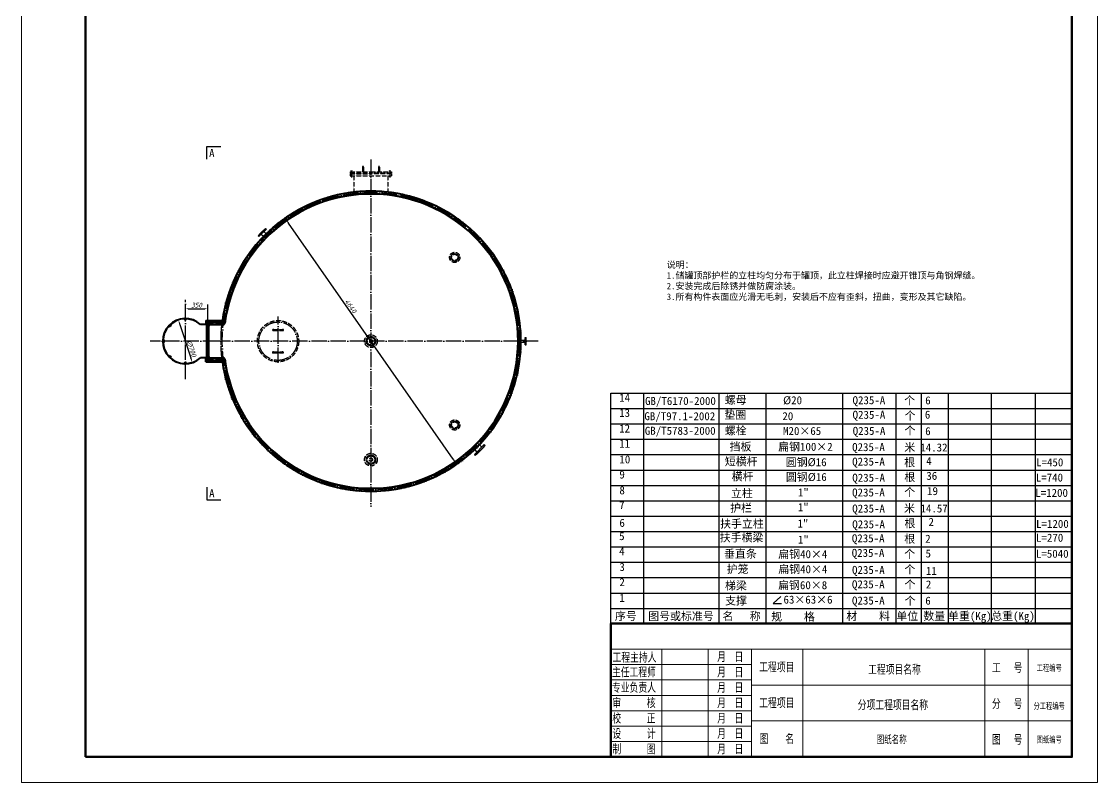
# Model space of a CAD drawing. Header units: millimetres. Extents: x -636 to 32964, y -4723 to 19037.
# Drawn here: x 16164 to 32964, y -4723 to 7157 of the extents above; entities that cross this region are included whole.
import ezdxf
from ezdxf.enums import TextEntityAlignment as Align

# ---------------------------------------------------------------- set-up
doc = ezdxf.new("R2010")
doc.units = ezdxf.units.MM
doc.header["$LTSCALE"] = 10
doc.linetypes.add('ACAD_ISO04W100', pattern=[30, 24, -3, 0, -3])
doc.linetypes.add('ACAD_ISO05W100', pattern=[33, 24, -3, 0, -3, 0, -3])
for name, color, linetype in [('双点画线', 6, 'ACAD_ISO05W100'), ('标注', 8, 'Continuous'), ('标题栏-文字', 90, 'Continuous'), ('点画线', 1, 'ACAD_ISO04W100')]:
    doc.layers.add(name, color=color, linetype=linetype)
for name, color, linetype, lineweight in [('图纸内框', 6, 'Continuous', 90), ('图纸外框', 7, 'Continuous', 15), ('标题栏-内筐', 7, 'Continuous', 18), ('标题栏-外筐', 6, 'Continuous', 90), ('点划线', 1, 'ACAD_ISO04W100', 25), ('粗实线', 4, 'Continuous', 40)]:
    doc.layers.add(name, color=color, linetype=linetype, lineweight=lineweight)
doc.styles.add('GB', font='gbeitc.shx', dxfattribs={"bigfont": 'gbcbig.shx'})
doc.styles.get("Standard").update_dxf_attribs({"font": 'SimSun.ttf'})
doc.dimstyles.new('GB$0', dxfattribs={"dimscale": 30, "dimtxt": 2.5, "dimasz": 1.5, "dimexe": 2.25, "dimexo": 2, "dimtad": 1, "dimdec": 0, "dimtxsty": 'GB', "dimcen": 2.5, "dimadec": 0, "dimazin": 0, "dimtfac": 1, "dimtdec": 0, "dimtmove": 0, "dimatfit": 3, "dimfxl": 0, "dimarcsym": 0})
doc.dimstyles.new('GB$3', dxfattribs={"dimscale": 30, "dimtxt": 2.5, "dimasz": 2.5, "dimexe": 2.25, "dimexo": 2, "dimtad": 1, "dimtoh": 1, "dimdec": 0, "dimtxsty": 'GB', "dimcen": 2.5, "dimadec": 0, "dimazin": 0, "dimtfac": 1, "dimtdec": 0, "dimtmove": 0, "dimatfit": 2, "dimfxl": 0, "dimarcsym": 0})

# ---------------------------------------------------------------- blocks, each defined once
blk = doc.blocks.new('*D168')
at = {"layer": 'Defpoints', "color": 0, "ltscale": 0.5}
for p in [(19072, 2673), (18722, 2503), (19072, 2417)]:
    blk.add_point(p, dxfattribs=at)
at = {"layer": '标注', "color": 0, "lineweight": -2, "ltscale": 0.5}
for p, q in [((18722, 2563), (18722, 2740)), ((19072, 2477), (19072, 2740)), ((18767, 2673), (19027, 2673))]:
    blk.add_line(p, q, dxfattribs=at)
at = {"layer": '标注', "color": 0, "ltscale": 0.5}
for points in [[(18767, 2680), (18767, 2665), (18722, 2673)], [(19027, 2680), (19027, 2665), (19072, 2673)]]:
    blk.add_solid(points, dxfattribs=at)
at = {"layer": '标注', "color": 0, "ltscale": 0.5, "insert": (18897, 2729), "char_height": 75, "attachment_point": 5, "style": 'GB'}
blk.add_mtext('350', dxfattribs=at)
blk = doc.blocks.new('*D169')
at = {"layer": 'Defpoints', "color": 0, "ltscale": 0.5}
for p in [(18614, 2500), (18830, 1834)]:
    blk.add_point(p, dxfattribs=at)
at = {"layer": '标注', "color": 0, "lineweight": -2, "ltscale": 0.5}
blk.add_line((18637, 2428), (18807, 1905), dxfattribs=at)
at = {"layer": '标注', "color": 0, "ltscale": 0.5}
for points in [[(18649, 2432), (18625, 2424), (18614, 2500)], [(18819, 1909), (18795, 1901), (18830, 1834)]]:
    blk.add_solid(points, dxfattribs=at)
at = {"layer": '标注', "color": 0, "ltscale": 0.5, "insert": (18818, 2053), "char_height": 75, "attachment_point": 5, "rotation": 288.0005, "style": 'GB'}
blk.add_mtext('∅700', dxfattribs=at)
blk = doc.blocks.new('*D176')
at = {"layer": 'Defpoints', "color": 0, "ltscale": 0.5}
for p in [(20291, 4070), (22948, 263)]:
    blk.add_point(p, dxfattribs=at)
at = {"layer": '标注', "color": 0, "lineweight": -2, "ltscale": 0.5}
blk.add_line((22905, 325), (20334, 4008), dxfattribs=at)
at = {"layer": '标注', "color": 0, "ltscale": 0.5}
for points in [[(20344, 4016), (20324, 4001), (20291, 4070)], [(22915, 332), (22895, 318), (22948, 263)]]:
    blk.add_solid(points, dxfattribs=at)
at = {"layer": '标注', "color": 0, "ltscale": 0.5, "insert": (21304, 2716), "char_height": 75, "attachment_point": 5, "rotation": 304.9122, "style": 'GB'}
blk.add_mtext('4640', dxfattribs=at)

msp = doc.modelspace()

# ---------------------------------------------------------------- hatches: boundary and pattern name
at = {"layer": '标注'}
h = msp.add_hatch(color=256, dxfattribs=at)
h.paths.add_polyline_path([(20922.2, 4374.1), (20902.2, 4374.1), (20902.2, 4354.1, 0.4142136)])
h.paths.add_polyline_path([(20922.2, 4374.1, 0.4142136), (20902.2, 4394.1), (20902.2, 4374.1)])
h.paths.add_polyline_path([(20902.2, 4374.1), (20902.2, 4394.1, 0.4142136), (20882.2, 4374.1)])
h.paths.add_polyline_path([(20902.2, 4354.1), (20902.2, 4374.1), (20882.2, 4374.1, 0.4142136)])
h = msp.add_hatch(color=256, dxfattribs=at)
h.paths.add_polyline_path([(21638.5, 4481.5), (21619.5, 4487.7), (21613.3, 4468.7, 0.4142136)])
h.paths.add_polyline_path([(21638.5, 4481.5, 0.4142136), (21625.6, 4506.7), (21619.5, 4487.7)])
h.paths.add_polyline_path([(21619.5, 4487.7), (21625.6, 4506.7, 0.4142136), (21600.4, 4493.9)])
h.paths.add_polyline_path([(21613.3, 4468.7), (21619.5, 4487.7), (21600.4, 4493.9, 0.4142136)])
h = msp.add_hatch(color=256, dxfattribs=at)
h.paths.add_polyline_path([(22352.9, 4362.3), (22336.7, 4374.1), (22324.9, 4357.9, 0.4142136)])
h.paths.add_polyline_path([(22352.9, 4362.3, 0.4142136), (22348.4, 4390.3), (22336.7, 4374.1)])
h.paths.add_polyline_path([(22336.7, 4374.1), (22348.4, 4390.3, 0.4142136), (22320.5, 4385.9)])
h.paths.add_polyline_path([(22324.9, 4357.9), (22336.7, 4374.1), (22320.5, 4385.9, 0.4142136)])
h = msp.add_hatch(color=256, dxfattribs=at)
h.paths.add_polyline_path([(20274.2, 4050.6), (20255.2, 4044.4), (20261.4, 4025.4, 0.4142136)])
h.paths.add_polyline_path([(20274.2, 4050.6, 0.4142136), (20249, 4063.5), (20255.2, 4044.4)])
h.paths.add_polyline_path([(20255.2, 4044.4), (20249, 4063.5, 0.4142136), (20236.2, 4038.3)])
h.paths.add_polyline_path([(20261.4, 4025.4), (20255.2, 4044.4), (20236.2, 4038.3, 0.4142136)])
h = msp.add_hatch(color=256, dxfattribs=at)
h.paths.add_polyline_path([(22995.5, 4028.3), (22983.7, 4044.4), (22967.5, 4032.7, 0.4142136)])
h.paths.add_polyline_path([(22995.5, 4028.3, 0.4142136), (22999.9, 4056.2), (22983.7, 4044.4)])
h.paths.add_polyline_path([(22983.7, 4044.4), (22999.9, 4056.2, 0.4142136), (22972, 4060.6)])
h.paths.add_polyline_path([(22967.5, 4032.7), (22983.7, 4044.4), (22972, 4060.6, 0.4142136)])
h = msp.add_hatch(color=256, dxfattribs=at)
h.paths.add_polyline_path([(19757.9, 3542.7), (19741.7, 3531), (19753.5, 3514.8, 0.4142136)])
h.paths.add_polyline_path([(19757.9, 3542.7, 0.4142136), (19730, 3547.1), (19741.7, 3531)])
h.paths.add_polyline_path([(19741.7, 3531), (19730, 3547.1, 0.4142136), (19725.6, 3519.2)])
h.paths.add_polyline_path([(19753.5, 3514.8), (19741.7, 3531), (19725.6, 3519.2, 0.4142136)])
h = msp.add_hatch(color=256, dxfattribs=at)
h.paths.add_polyline_path([(23503.4, 3511.9), (23497.2, 3531), (23478.2, 3524.8, 0.4142136)])
h.paths.add_polyline_path([(23503.4, 3511.9, 0.4142136), (23516.2, 3537.1), (23497.2, 3531)])
h.paths.add_polyline_path([(23497.2, 3531), (23516.2, 3537.1, 0.4142136), (23491, 3550)])
h.paths.add_polyline_path([(23478.2, 3524.8), (23497.2, 3531), (23491, 3550, 0.4142136)])
h = msp.add_hatch(color=256, dxfattribs=at)
h.paths.add_polyline_path([(19423.8, 2900.1), (19412.1, 2883.9), (19428.2, 2872.2, 0.4142136)])
h.paths.add_polyline_path([(19423.8, 2900.1, 0.4142136), (19395.9, 2895.7), (19412.1, 2883.9)])
h.paths.add_polyline_path([(19412.1, 2883.9), (19395.9, 2895.7, 0.4142136), (19400.3, 2867.8)])
h.paths.add_polyline_path([(19428.2, 2872.2), (19412.1, 2883.9), (19400.3, 2867.8, 0.4142136)])
h = msp.add_hatch(color=256, dxfattribs=at)
h.paths.add_polyline_path([(23826.9, 2863.9), (23826.9, 2883.9), (23806.9, 2883.9, 0.4142136)])
h.paths.add_polyline_path([(23826.9, 2863.9, 0.4142136), (23846.9, 2883.9), (23826.9, 2883.9)])
h.paths.add_polyline_path([(23826.9, 2883.9), (23846.9, 2883.9, 0.4142136), (23826.9, 2903.9)])
h.paths.add_polyline_path([(23806.9, 2883.9), (23826.9, 2883.9), (23826.9, 2903.9, 0.4142136)])
h = msp.add_hatch(color=256, dxfattribs=at)
h.paths.add_polyline_path([(23934.3, 2147.7), (23940.5, 2166.7), (23921.4, 2172.9, 0.4142136)])
h.paths.add_polyline_path([(23934.3, 2147.7, 0.4142136), (23959.5, 2160.5), (23940.5, 2166.7)])
h.paths.add_polyline_path([(23940.5, 2166.7), (23959.5, 2160.5, 0.4142136), (23946.6, 2185.7)])
h.paths.add_polyline_path([(23921.4, 2172.9), (23940.5, 2166.7), (23946.6, 2185.7, 0.4142136)])
h = msp.add_hatch(color=256, dxfattribs=at)
h.paths.add_polyline_path([(19412.1, 1469.5), (19412.1, 1449.5), (19432.1, 1449.5, 0.4142136)])
h.paths.add_polyline_path([(19412.1, 1469.5, 0.4142136), (19392.1, 1449.5), (19412.1, 1449.5)])
h.paths.add_polyline_path([(19412.1, 1449.5), (19392.1, 1449.5, 0.4142136), (19412.1, 1429.5)])
h.paths.add_polyline_path([(19432.1, 1449.5), (19412.1, 1449.5), (19412.1, 1429.5, 0.4142136)])
h = msp.add_hatch(color=256, dxfattribs=at)
h.paths.add_polyline_path([(23815.1, 1433.3), (23826.9, 1449.5), (23810.7, 1461.2, 0.4142136)])
h.paths.add_polyline_path([(23815.1, 1433.3, 0.4142136), (23843, 1437.7), (23826.9, 1449.5)])
h.paths.add_polyline_path([(23826.9, 1449.5), (23843, 1437.7, 0.4142136), (23838.6, 1465.7)])
h.paths.add_polyline_path([(23810.7, 1461.2), (23826.9, 1449.5), (23838.6, 1465.7, 0.4142136)])
h = msp.add_hatch(color=256, dxfattribs=at)
h.paths.add_polyline_path([(19735.6, 821.5), (19741.7, 802.5), (19760.8, 808.6, 0.4142136)])
h.paths.add_polyline_path([(19735.6, 821.5, 0.4142136), (19722.7, 796.3), (19741.7, 802.5)])
h.paths.add_polyline_path([(19741.7, 802.5), (19722.7, 796.3, 0.4142136), (19747.9, 783.4)])
h.paths.add_polyline_path([(19760.8, 808.6), (19741.7, 802.5), (19747.9, 783.4, 0.4142136)])
h = msp.add_hatch(color=256, dxfattribs=at)
h.paths.add_polyline_path([(23481, 790.7), (23497.2, 802.5), (23485.4, 818.6, 0.4142136)])
h.paths.add_polyline_path([(23481, 790.7, 0.4142136), (23508.9, 786.3), (23497.2, 802.5)])
h.paths.add_polyline_path([(23497.2, 802.5), (23508.9, 786.3, 0.4142136), (23513.4, 814.2)])
h.paths.add_polyline_path([(23485.4, 818.6), (23497.2, 802.5), (23513.4, 814.2, 0.4142136)])
h = msp.add_hatch(color=256, dxfattribs=at)
h.paths.add_polyline_path([(20243.5, 305.2), (20255.2, 289), (20271.4, 300.7, 0.4142136)])
h.paths.add_polyline_path([(20243.5, 305.2, 0.4142136), (20239, 277.2), (20255.2, 289)])
h.paths.add_polyline_path([(20255.2, 289), (20239, 277.2, 0.4142136), (20267, 272.8)])
h.paths.add_polyline_path([(20271.4, 300.7), (20255.2, 289), (20267, 272.8, 0.4142136)])
h = msp.add_hatch(color=256, dxfattribs=at)
h.paths.add_polyline_path([(22964.7, 282.8), (22983.7, 289), (22977.5, 308, 0.4142136)])
h.paths.add_polyline_path([(22964.7, 282.8, 0.4142136), (22989.9, 270), (22983.7, 289)])
h.paths.add_polyline_path([(22983.7, 289), (22989.9, 270, 0.4142136), (23002.7, 295.2)])
h.paths.add_polyline_path([(22977.5, 308), (22983.7, 289), (23002.7, 295.2, 0.4142136)])
h = msp.add_hatch(color=256, dxfattribs=at)
h.paths.add_polyline_path([(20886.1, -28.9), (20902.2, -40.7), (20914, -24.5, 0.4142136)])
h.paths.add_polyline_path([(20886.1, -28.9, 0.4142136), (20890.5, -56.9), (20902.2, -40.7)])
h.paths.add_polyline_path([(20902.2, -40.7), (20890.5, -56.9, 0.4142136), (20918.4, -52.5)])
h.paths.add_polyline_path([(20914, -24.5), (20902.2, -40.7), (20918.4, -52.5, 0.4142136)])
h = msp.add_hatch(color=256, dxfattribs=at)
h.paths.add_polyline_path([(21600.4, -148.1), (21619.5, -154.3), (21625.6, -135.3, 0.4142136)])
h.paths.add_polyline_path([(21600.4, -148.1, 0.4142136), (21613.3, -173.3), (21619.5, -154.3)])
h.paths.add_polyline_path([(21619.5, -154.3), (21613.3, -173.3, 0.4142136), (21638.5, -160.5)])
h.paths.add_polyline_path([(21625.6, -135.3), (21619.5, -154.3), (21638.5, -160.5, 0.4142136)])
h = msp.add_hatch(color=256, dxfattribs=at)
h.paths.add_polyline_path([(22316.7, -40.7), (22336.7, -40.7), (22336.7, -20.7, 0.4142136)])
h.paths.add_polyline_path([(22316.7, -40.7, 0.4142136), (22336.7, -60.7), (22336.7, -40.7)])
h.paths.add_polyline_path([(22336.7, -40.7), (22336.7, -60.7, 0.4142136), (22356.7, -40.7)])
h.paths.add_polyline_path([(22336.7, -20.7), (22336.7, -40.7), (22356.7, -40.7, 0.4142136)])

# ---------------------------------------------------------------- linework, layer by layer
at = {"layer": '双点画线', "ltscale": 0.3}
for p, q in [((21487.5, 4884.7), (21487.5, 4811.7)), ((21501.5, 4884.7), (21501.5, 4811.7)), ((21737.5, 4884.7), (21737.5, 4811.7)), ((21751.5, 4884.7), (21751.5, 4811.7)), ((21297, 4811.7), (21619.5, 4811.7)), ((21297, 4811.7), (21297, 4787.7)), ((21297, 4787.7), (21619.5, 4787.7)), ((21297, 4780.7), (21619.5, 4780.7)), ((21297, 4780.7), (21297, 4750.7)), ((21297, 4750.7), (21942, 4750.7)), ((21337.9, 4787.7), (21337.9, 4780.7)), ((21354.5, 4750.7), (21354.5, 4497.7)), ((21619.5, 4811.7), (21942, 4811.7)), ((21942, 4787.7), (21619.5, 4787.7)), ((21942, 4780.7), (21619.5, 4780.7)), ((21884.5, 4750.7), (21884.5, 4497.7)), ((21901, 4787.7), (21901, 4780.7)), ((21901, 4787.7), (21901, 4780.7)), ((21942, 4811.7), (21942, 4787.7)), ((21942, 4780.7), (21942, 4750.7)), ((19869.7, 3799.8), (19986.4, 3916.4)), ((19878.9, 3837.2), (19948.9, 3907.2)), ((19954.6, 3907.2), (19878.9, 3831.6)), ((19948.2, 3878.3), (19907.9, 3837.9)), ((19907.9, 3837.9), (19948.2, 3878.3)), ((19948.2, 3878.3), (19980.9, 3845.6)), ((19954.6, 3907.2), (19948.9, 3907.2)), ((19954.6, 3907.2), (19975.1, 3927.8)), ((19975.1, 3927.8), (19986.4, 3916.4)), ((19858.4, 3811.1), (19878.9, 3831.6)), ((19858.4, 3811.1), (19869.7, 3799.8)), ((19878.9, 3831.6), (19878.9, 3837.2)), ((19907.9, 3837.9), (19940.6, 3805.3)), ((20093.8, 2348.7), (20243.8, 2348.7)), ((20093.8, 2334.7), (20243.8, 2334.7)), ((24045.5, 2198.2), (24041.5, 2202.2)), ((24019.5, 2166.7), (24054.5, 2166.7)), ((24041.5, 2131.2), (24045.5, 2135.2)), ((20093.8, 1998.7), (20243.8, 1998.7)), ((20093.8, 1984.7), (20243.8, 1984.7))]:
    msp.add_line(p, q, dxfattribs=at)
at = {"layer": '双点画线', "ltscale": 0.1}
for p, q in [((24027.5, 2224.2), (24041.5, 2224.2)), ((24027.5, 2109.2), (24027.5, 2224.2)), ((24041.5, 2202.2), (24041.5, 2224.2)), ((24041.5, 2131.2), (24041.5, 2202.2)), ((24045.5, 2135.2), (24045.5, 2198.2)), ((23965.4, 2182.7), (24027.5, 2182.7)), ((23965.4, 2150.7), (24027.5, 2150.7)), ((24027.5, 2109.2), (24041.5, 2109.2)), ((24041.5, 2109.2), (24041.5, 2131.2))]:
    msp.add_line(p, q, dxfattribs=at)
at = {"layer": '双点画线'}
for p, q in [((23390.1, 551.7), (23234.5, 396.1)), ((23267.7, 403.9), (23382.3, 518.4)), ((23382.3, 512.8), (23273.4, 403.9)), ((23316.1, 546.5), (23350.5, 512.1)), ((23402.8, 538.9), (23382.3, 518.4)), ((23382.3, 518.4), (23382.3, 512.8)), ((23390.1, 551.7), (23402.8, 538.9)), ((23234.5, 396.1), (23247.2, 383.4)), ((23239.7, 470.1), (23274.1, 435.7)), ((23267.7, 403.9), (23247.2, 383.4))]:
    msp.add_line(p, q, dxfattribs=at)
at = {"layer": '双点画线', "ltscale": 0.3}
for centre, radius in [((22927.6, 3474.9), 80), ((22927.6, 3474.9), 48), ((20169.5, 2166.7), 322.5), ((21619.5, 2166.7), 100), ((21619.5, 2166.7), 60), ((21619.5, 2166.7), 26), ((22927.6, 858.6), 80), ((22927.6, 858.6), 48), ((21619.5, 316.7), 100), ((21619.5, 316.7), 60), ((21619.5, 316.7), 26)]:
    msp.add_circle(centre, radius, dxfattribs=at)
for centre, start, end in [((21494.5, 4884.7), 0, 180), ((21744.5, 4884.7), 0, 180), ((20093.8, 2341.7), 90, 270), ((20243.7, 2341.7), 270, 90), ((20093.8, 1991.7), 90, 270), ((20243.7, 1991.7), 270, 90)]:
    msp.add_arc(centre, 7, start, end, dxfattribs=at)
at = {"layer": '双点画线'}
for start, end in [(187.2977, 172.7023), (173.68616, 186.31384)]:
    msp.add_arc((21619.5, 2166.7), 2346, start, end, dxfattribs=at)
at = {"layer": '图纸内框'}
for p, q in [((17163.9, -4322.7), (17163.9, 18637.3)), ((32563.9, 18637.3), (32563.9, -4322.7)), ((32563.9, -4322.7), (17163.9, -4322.7))]:
    msp.add_line(p, q, dxfattribs=at)
at = {"layer": '图纸外框'}
for p, q in [((16163.9, -4722.7), (16163.9, 19037.3)), ((32963.9, 19037.3), (32963.9, -4722.7)), ((32963.9, -4722.7), (16163.9, -4722.7))]:
    msp.add_line(p, q, dxfattribs=at)
at = {"layer": '标注', "ltscale": 0.5}
for p, q in [((19055.5, 5008.2), (19055.5, 5205.5)), ((19055.5, 5205.5), (19276.3, 5205.5)), ((30215.1, -2242.7), (30215.1, 1355.3)), ((19055.5, -114.7), (19055.5, -312.1)), ((19055.5, -312.1), (19276.3, -312.1))]:
    msp.add_line(p, q, dxfattribs=at)
at = {"layer": '标注'}
for p, q in [((19336, 2444.7), (19339.8, 2444.7)), ((19335.9, 1891.2), (19339.5, 1891.2)), ((25363.9, -562.7), (25363.9, 1355.3)), ((25363.9, 1355.3), (32563.9, 1355.3)), ((25363.9, 1355.3), (32563.9, 1355.3)), ((25363.9, 1355.3), (32563.9, 1355.3)), ((25881.5, -564.7), (25881.5, 1355.3)), ((27057.1, -564.7), (27057.1, 1355.3)), ((27789, -324.7), (27789, 1355.3)), ((28986.8, -2242.7), (28986.8, 1355.3)), ((29821.6, -564.7), (29821.6, 1355.3)), ((30636.6, -562.7), (30636.6, 1355.3)), ((30636.6, -562.7), (30636.6, 1355.3)), ((31309.7, -562.7), (31309.7, 1355.3)), ((31994, -2242.7), (31994, 1355.3)), ((25363.9, 1115.3), (32563.9, 1115.3)), ((25363.9, 875.3), (32563.9, 875.3)), ((25363.9, 875.3), (32563.9, 875.3)), ((25363.9, 875.3), (32563.9, 875.3)), ((25363.9, 635.3), (32563.9, 635.3)), ((25363.9, 395.3), (32563.9, 395.3)), ((25363.9, 155.3), (32563.9, 155.3)), ((25363.9, -84.7), (32563.9, -84.7)), ((25363.9, -324.7), (32563.9, -324.7)), ((25363.9, -2242.7), (25363.9, -324.7)), ((25881.5, -2244.7), (25881.5, -324.7)), ((27057.1, -2244.7), (27057.1, -324.7)), ((27789, -2242.7), (27789, -322.7)), ((29821.6, -2242.7), (29821.6, -322.7)), ((30636.6, -2242.7), (30636.6, -322.7)), ((30636.6, -2242.7), (30636.6, -322.7)), ((31309.7, -2242.7), (31309.7, -322.7)), ((31994, -2242.7), (31994, -322.7)), ((25363.9, -564.7), (32563.9, -564.7)), ((25363.9, -804.7), (32563.9, -804.7)), ((25363.9, -804.7), (32563.9, -804.7)), ((25363.9, -804.7), (32563.9, -804.7)), ((27057.1, -1044.7), (27057.1, -804.7)), ((25363.9, -1044.7), (32563.9, -1044.7)), ((25363.9, -1284.7), (32563.9, -1284.7)), ((25363.9, -1524.7), (32563.9, -1524.7)), ((25363.9, -1764.7), (32563.9, -1764.7)), ((28020.2, -1821.5), (27899.6, -1926.6)), ((25363.9, -2004.7), (32563.9, -2004.7)), ((27899.6, -1926.6), (28029.5, -1926.6))]:
    msp.add_line(p, q, dxfattribs=at)
for centre in [(20902.2, 4374.1), (21619.5, 4487.7), (22336.7, 4374.1), (20255.2, 4044.4), (22983.7, 4044.4), (19741.7, 3531), (23497.2, 3531), (19412.1, 2883.9), (23826.9, 2883.9), (23940.5, 2166.7), (19412.1, 1449.5), (23826.9, 1449.5), (19741.7, 802.5), (23497.2, 802.5), (20255.2, 289), (22983.7, 289), (20902.2, -40.7), (21619.5, -154.3), (22336.7, -40.7)]:
    msp.add_circle(centre, 20, dxfattribs=at)
at = {"layer": '标题栏-内筐'}
for p, q in [((25363.9, -2642.7), (32563.9, -2642.7)), ((26163.9, -4322.7), (26163.9, -2642.7)), ((26883.9, -4322.7), (26883.9, -2642.7)), ((26883.9, -2642.7), (26883.9, -2642.7)), ((27563.9, -4322.7), (27563.9, -2642.7)), ((28363.9, -4322.7), (28363.9, -2642.7)), ((31203.9, -4322.7), (31203.9, -2642.7)), ((31883.9, -4322.7), (31883.9, -2642.7)), ((25363.9, -2882.7), (27563.9, -2882.7)), ((25363.9, -3122.7), (27563.9, -3122.7)), ((27563.9, -3202.7), (32563.9, -3202.7)), ((25363.9, -3362.7), (27563.9, -3362.7)), ((25363.9, -3602.7), (27563.9, -3602.7)), ((25363.9, -3842.7), (27563.9, -3842.7)), ((27563.9, -3762.7), (32563.9, -3762.7)), ((25363.9, -4082.7), (27563.9, -4082.7))]:
    msp.add_line(p, q, dxfattribs=at)
at = {"layer": '标题栏-外筐'}
msp.add_lwpolyline([(25363.9, -4322.7), (32563.9, -4322.7), (32563.9, -2242.7), (25363.9, -2242.7)], close=True, dxfattribs=at)
at = {"layer": '点划线'}
for p, q in [((21506.4, 4884.7), (21481.9, 4884.7)), ((21494.5, 4904), (21494.5, 4805.8)), ((21732.5, 4884.7), (21757, 4884.7)), ((21744.5, 4904), (21744.5, 4805.8)), ((21319.5, 4723.5), (21319.5, 4831.8)), ((21919.5, 4723.5), (21919.5, 4831.8)), ((20169.5, 1827.5), (20169.5, 2553.1)), ((20093.8, 2357.8), (20093.8, 2324.9)), ((20245.2, 2357.8), (20245.2, 2324.9)), ((20077, 2341.7), (20258.7, 2341.7)), ((24022.9, 2209.2), (24047.5, 2209.2)), ((24020.9, 2124.2), (24046.4, 2124.2)), ((20077, 1991.7), (20258.7, 1991.7)), ((20093.8, 1975.6), (20093.8, 2008.5)), ((20245.2, 1975.6), (20245.2, 2008.5))]:
    msp.add_line(p, q, dxfattribs=at)
msp.add_circle((20169.5, 2166.7), 300, dxfattribs=at)
at = {"layer": '点画线'}
for p, q in [((21619.5, 5002.2), (21619.5, -418.9)), ((18722, 1572.9), (18722, 2811.5)), ((19072, 1916.7), (19072, 2416.7)), ((19232.3, 2166.7), (18172.7, 2166.7)), ((24230.6, 2166.7), (19148.3, 2166.7))]:
    msp.add_line(p, q, dxfattribs=at)
at = {"layer": '点画线', "ltscale": 0.1}
for p, q in [((19957, 3917.5), (19976.4, 3898.2)), ((19870, 3827.8), (19887.5, 3810.3)), ((22911, 3519.9), (22899.9, 3549.9)), ((22882.3, 3453.8), (22852.8, 3441.4)), ((22945.1, 3428.1), (22957.5, 3398.6)), ((22972.6, 3491.5), (23002.7, 3502.5)), ((21598.7, 2223), (21584.9, 2260.5)), ((21675.8, 2187.5), (21713.3, 2201.3)), ((21563.2, 2145.9), (21525.6, 2132.1)), ((21640.2, 2110.4), (21653.5, 2074.4)), ((22882.6, 842), (22852.5, 830.9)), ((22911, 903.6), (22899.9, 933.6)), ((22972.6, 875.2), (23002.7, 886.2)), ((22944.2, 813.5), (22955.3, 783.5)), ((23371.7, 541.7), (23393.1, 520.4)), ((21565, 341.8), (21528.7, 358.6)), ((21644.6, 371.2), (21661.3, 407.5)), ((23244.4, 414.4), (23265.8, 393.1)), ((21594.3, 262.2), (21577.6, 225.9)), ((21673.9, 291.6), (21708.8, 275.5))]:
    msp.add_line(p, q, dxfattribs=at)
at = {"layer": '点画线', "ltscale": 0.5}
for p, q in [((19043.5, 2444.7), (19316, 2444.7)), ((19043.5, 1888.7), (19316, 1888.7))]:
    msp.add_line(p, q, dxfattribs=at)
at = {"layer": '点画线'}
msp.add_circle((21619.5, 2166.7), 2321, dxfattribs=at)
at = {"layer": '点画线', "ltscale": 0.1}
for centre, radius in [((22927.6, 3474.9), 58.3), ((21619.5, 2166.7), 73.2), ((22927.6, 858.6), 58.3), ((21619.5, 316.7), 73.2)]:
    msp.add_circle(centre, radius, dxfattribs=at)
at = {"layer": '粗实线'}
for p, q in [((21316.6, 4823.5), (21322.3, 4829.1)), ((21322.3, 4823.5), (21316.6, 4829.1)), ((21316.6, 4734.3), (21322.3, 4739.9)), ((21322.3, 4734.3), (21316.6, 4739.9)), ((21922.3, 4823.5), (21916.6, 4829.1)), ((21916.6, 4823.5), (21922.3, 4829.1)), ((21922.3, 4734.3), (21916.6, 4739.9)), ((21916.6, 4734.3), (21922.3, 4739.9)), ((18460.8, 2399.6), (18469.8, 2390.6)), ((18498.1, 2418.9), (18469.8, 2390.6)), ((18489, 2427.9), (18498.1, 2418.9)), ((18702, 2516.1), (18702, 2503.3)), ((18742, 2503.3), (18702, 2503.3)), ((18742, 2516.1), (18742, 2503.3)), ((19103.5, 2424.7), (18958.5, 2424.7)), ((19043.5, 2428.7), (18960, 2428.7)), ((19043.5, 2487.7), (19043.5, 2424.7)), ((19043.5, 2487.7), (19295.5, 2487.7)), ((19043.5, 2464.7), (19316, 2464.7)), ((19103.5, 2424.7), (19043.5, 2424.7)), ((19043.5, 2424.7), (19043.5, 2416.7)), ((19043.5, 2416.7), (19103.5, 2416.7)), ((19055.5, 2424.7), (19316, 2424.7)), ((19057, 1916.7), (19057, 2416.7)), ((19093.5, 2424.7), (19065.5, 2424.7)), ((19087, 1916.7), (19087, 2416.7)), ((19103.5, 2424.7), (19103.5, 2416.7)), ((18372.6, 2186.7), (18385.4, 2186.7)), ((18385.4, 2186.7), (18385.4, 2146.7)), ((18372.6, 2146.7), (18385.4, 2146.7)), ((18460.8, 1933.8), (18469.8, 1942.8)), ((18469.8, 1942.8), (18498.1, 1914.6)), ((18489, 1905.5), (18498.1, 1914.6)), ((19103.5, 1908.7), (18958.5, 1908.7)), ((19043.6, 1904.7), (18960, 1904.7)), ((19043.5, 1908.7), (19043.5, 1916.7)), ((19043.5, 1916.7), (19103.5, 1916.7)), ((19103.5, 1908.7), (19043.5, 1908.7)), ((19043.5, 1845.7), (19043.5, 1908.7)), ((19043.6, 1868.7), (19043.6, 1908.7)), ((19043.6, 1868.7), (19316, 1868.7)), ((19055.5, 1908.7), (19316, 1908.7)), ((19093.5, 1908.7), (19065.5, 1908.7)), ((19103.5, 1908.7), (19103.5, 1916.7)), ((18702, 1817.3), (18702, 1830.1)), ((18702, 1830.1), (18742, 1830.1)), ((18742, 1817.3), (18742, 1830.1)), ((19043.5, 1845.7), (19295.5, 1845.7)), ((23273.4, 403.9), (23267.7, 403.9))]:
    msp.add_line(p, q, dxfattribs=at)
for centre, radius, start, end in [((21619.5, 2166.7), 2341, 187.31337, 172.68663), ((21619.5, 2166.7), 2301, 187.02468, 172.97532), ((21619.5, 2166.7), 2297, 186.88969, 173.0486), ((18722, 2166.7), 354, 47.74104, 312.25896), ((18722, 2166.7), 350, 47.4886, 312.5114), ((19316, 2444.7), 20, 270, 90), ((19316, 1888.7), 20, 270, 90)]:
    msp.add_arc(centre, radius, start, end, dxfattribs=at)

# ---------------------------------------------------------------- texts
at = {"layer": '标注'}
for s, p in [('GB/T6170-2000', (25899.7, 1170.7)), ('螺母', (27144.5, 1188.6)), ('%%C20', (28054.8, 1182.3)), ('Q235-A', (29139.7, 1182.3)), ('个', (29945.3, 1178.7)), ('6', (30274.3, 1180.2)), ('GB/T97.1-2002', (25889.8, 933)), ('垫圈', (27139.4, 954.7)), ('20', (28043.9, 933.8)), ('Q235-A', (29140.4, 955.3)), ('个', (29953.1, 941.7)), ('6', (30268.6, 957.7)), ('GB/T5783-2000', (25896.3, 705.8)), ('螺栓', (27144.5, 708.6)), ('个', (29951.2, 708.5)), ('M20×65', (28054.8, 702.3)), ('Q235-A', (29142.1, 704.1)), ('6', (30274.3, 700.2)), ('挡板', (27220.5, 457.8)), ('扁钢100×2', (27978.3, 456)), ('Q235-A', (29133.1, 451)), ('米', (29947.5, 446.8)), ('14.32', (30197.5, 444.9)), ('短横杆', (27144.8, 225.2)), ('圆钢%%C16', (28097.2, 215.4)), ('Q235-A', (29133.8, 224)), ('根', (29946.4, 212.4)), ('4', (30289.4, 233.7)), ('L=450', (32005.7, 213.6)), ('横杆', (27252, -8.8)), ('圆钢%%C16', (28098.9, -16.1)), ('Q235-A', (29135.5, -27.2)), ('根', (29948.2, -19.2)), ('36', (30291.1, 2.1)), ('L=740', (32000.8, -24.3)), ('立柱', (27241.2, -270.2)), ('1"', (28285.9, -256.1)), ('Q235-A', (29133, -257.6)), ('个', (29947, -253.6)), ('19', (30302.9, -235.4)), ('L=1200', (31992.5, -263.3)), ('护栏', (27228.5, -499.3)), ('1"', (28285.1, -487.4)), ('Q235-A', (29134.7, -508.8)), ('米', (29943.1, -505.8)), ('14.57', (30200.4, -507.3)), ('扶手立柱', (27071.3, -746)), ('1"', (28279.8, -742.4)), ('Q235-A', (29135, -754.5)), ('根', (29950.4, -740.6)), ('2', (30325.3, -718.5)), ('L=1200', (32005.2, -748.3)), ('扶手横梁', (27065.4, -961.2)), ('根', (29947.3, -982.7)), ('L=270', (32004.7, -964.1)), ('1"', (28286, -994.1)), ('Q235-A', (29129.1, -973)), ('2', (30274.3, -979.8)), ('垂直条', (27133.2, -1215.3)), ('扁钢40×4', (27979.2, -1221)), ('Q235-A', (29126.6, -1201.1)), ('个', (29946.6, -1217.5)), ('5', (30278.9, -1209.7)), ('L=5040', (32002.9, -1214)), ('护笼', (27173.9, -1454.8)), ('扁钢40×4', (27979.5, -1456.3)), ('Q235-A', (29131.6, -1467)), ('个', (29949.1, -1457.4)), ('11', (30283.4, -1482.6)), ('梯梁', (27147.5, -1712.1)), ('扁钢60×8', (27977.1, -1704.7)), ('Q235-A', (29130, -1691.4)), ('个', (29951.4, -1696)), ('2', (30283.7, -1693)), ('支撑', (27150.3, -1946.5)), ('63×63×6', (28061.6, -1930.2)), ('Q235-A', (29130.6, -1945.1)), ('个', (29954.2, -1949)), ('6', (30275.2, -1946.8)), ('序号', (25429, -2187.8)), ('图号或标准号', (25949.5, -2189.3)), ('名   称', (27108.7, -2188.7)), ('规    格', (27869.5, -2197.2)), ('材    料', (29042.3, -2188.7)), ('单位', (29823.1, -2188.7)), ('数量', (30244.5, -2186.7)), ('单重(Kg)', (30631.3, -2187.4)), ('总重(Kg)', (31304.9, -2186))]:
    msp.add_text(s, height=125, dxfattribs=at).set_placement(p)
for s, insert, char_height, width, attachment_point in [(' A', (19007.7, 5164.6), 125, 517.596, 1), ('说明：\\P1.储罐顶部护栏的立柱均匀分布于罐顶，此立柱焊接时应避开锥顶与角钢焊缝。\\P2.安装完成后除锈并做防腐涂装。\\P3.所有构件表面应光滑无毛刺，安装后不应有歪斜，扭曲，变形及其它缺陷。', (26238.7, 3410.5), 100, 5513.238, 1), (' 14', (25410.2, 1345.8), 125, 517.596, 1), (' 13', (25410.2, 1109.4), 125, 517.596, 1), (' 12', (25410.2, 865.8), 125, 517.596, 1), (' 11', (25410.2, 629.4), 125, 517.596, 1), (' 10', (25414.1, 384.2), 125, 517.596, 1), (' 9', (25414.1, 147.3), 125, 517.596, 1), (' A', (19007.7, -271.2), 125, 517.596, 7), (' 8', (25414.1, -98.4), 125, 517.596, 1), (' 7', (25410.2, -330.6), 125, 517.596, 1), (' 6', (25414.1, -606.6), 125, 517.596, 1), (' 5', (25410.2, -814.2), 125, 517.596, 1), (' 4', (25410.2, -1050.6), 125, 517.596, 1), (' 3', (25414.1, -1295.8), 125, 517.596, 1), (' 2', (25414.1, -1532.7), 125, 517.596, 1), (' 1', (25414.1, -1778.4), 125, 517.596, 1)]:
    msp.add_mtext(s, dxfattribs=dict(at, insert=insert, char_height=char_height, width=width, attachment_point=attachment_point))
at = {"layer": '标题栏-文字', "width": 0.7}
for s, p in [('工程主持人', (25735.1, -2766.7)), ('  月  日', (27163.6, -2757.4)), (' 工程项目', (27923, -2917.9)), (' 工   号', (31521.2, -2929.6)), ('   主任工程师', (25626.4, -2997.4)), ('  月  日', (27163.6, -2997.4)), ('   专业负责人', (25626.4, -3237.4)), ('  月  日', (27163.6, -3237.4)), ('   审      核', (25626.4, -3477.4)), ('  月  日', (27163.6, -3477.4)), (' 工程项目', (27923, -3477.9)), (' 分   号', (31521.2, -3489.6)), ('   校      正', (25626.4, -3717.4)), ('  月  日', (27163.6, -3717.4)), ('   设      计', (25626.4, -3957.4)), ('  月  日', (27163.6, -3957.4)), (' 图    名', (27923, -4037.9)), (' 图   号', (31521.2, -4049.6)), ('   制      图', (25626.4, -4197.4)), ('  月  日', (27163.6, -4197.4))]:
    msp.add_text(s, height=140, dxfattribs=at).set_placement(p, align=Align.MIDDLE_CENTER)
at = {"layer": '标题栏-文字', "width": 0.7, "flags": 4}
for tag, height, p in [('工程项目名称', 140, (29794, -3025.1)), ('分项工程项目名称', 140, (29769.7, -3579.1)), ('图纸名称', 120, (29751.1, -4110.3))]:
    msp.add_attdef(tag, text='', height=height, dxfattribs=at).set_placement(p, align=Align.CENTER)
for tag, p in [('工程编号', (32210.4, -2930.3)), ('分工程编号', (32210.4, -3523.6)), ('图纸编号', (32210.4, -4049.6))]:
    msp.add_attdef(tag, text='', height=100, dxfattribs=at).set_placement(p, align=Align.MIDDLE)

# ---------------------------------------------------------------- dimensions: what is measured, and where the dimension line sits
at = {"layer": '标注', "ltscale": 0.5}
dim = msp.add_diameter_dim_2p(p1=(22947.8, 263.4), p2=(20291.1, 4070), text='4640', dimstyle='GB$3', dxfattribs=at)
dim.commit()
dim.dimension.update_dxf_attribs({"geometry": '*D176', "text_midpoint": (21258.3, 2684.2), "dimtype": 163})
dim = msp.add_linear_dim(base=(19072, 2672.8), p1=(18722, 2503.3), p2=(19072, 2416.7), dimstyle='GB$0', dxfattribs=at)
dim.commit()
dim.dimension.update_dxf_attribs({"geometry": '*D168', "text_midpoint": (18897, 2729.1)})
dim = msp.add_diameter_dim_2p(p1=(18613.8, 2499.6), p2=(18830.1, 1833.8), dimstyle='GB$3', dxfattribs=at)
dim.commit()
dim.dimension.update_dxf_attribs({"geometry": '*D169', "text_midpoint": (18764.5, 2035.8), "dimtype": 163})

doc.saveas('drawing.dxf')
